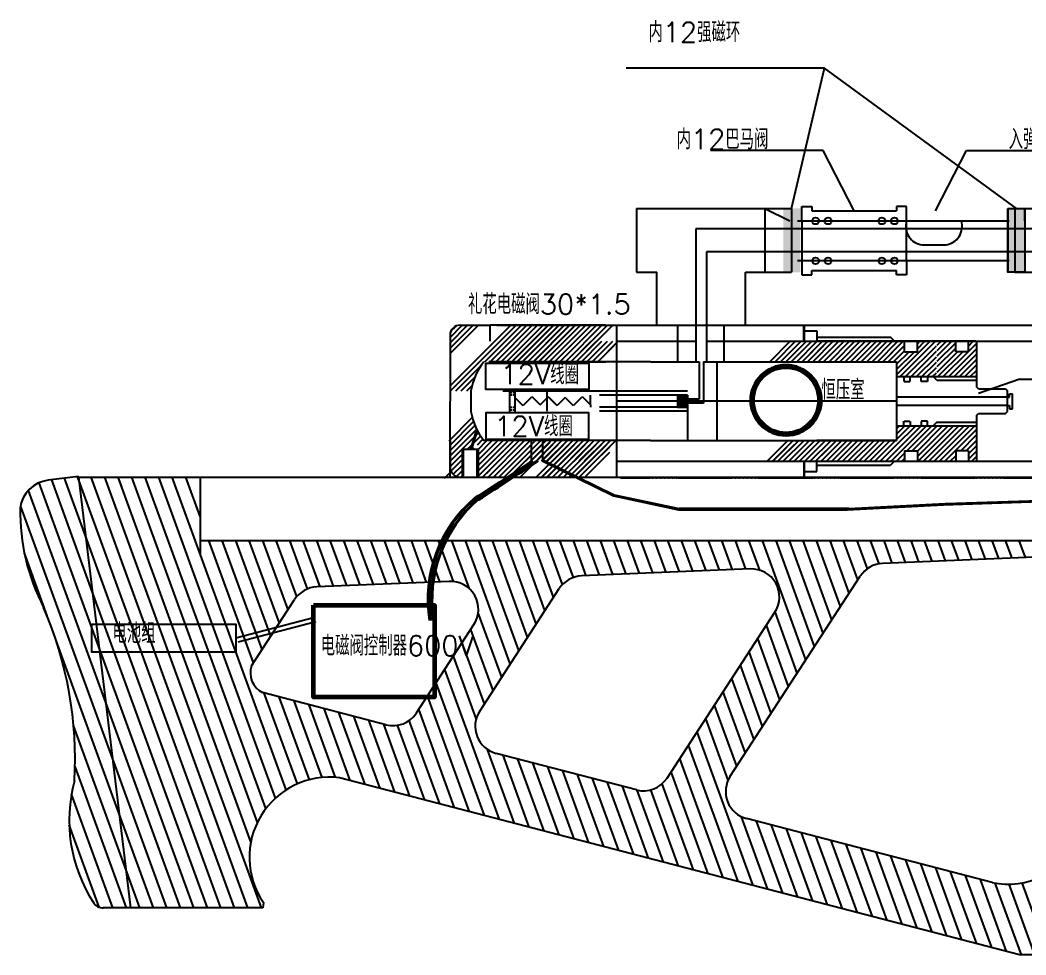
# Model space of a CAD drawing. Header units: millimetres. Extents: x -58888 to 139371, y -43158 to 38068.
# Drawn here: x 61823 to 86985, y -35546 to -12162 of the extents above; entities that cross this region are included whole.
import ezdxf

# ---------------------------------------------------------------- set-up
doc = ezdxf.new("R2010")
doc.units = ezdxf.units.MM
doc.linetypes.add('HIDDEN', pattern=[9.525, 6.35, -3.175])
doc.layers.add('图层2', color=108, linetype='Continuous')
doc.styles.get("Standard").update_dxf_attribs({"font": 'txt', "bigfont": 'gbcbig.shx'})

msp = doc.modelspace()

# ---------------------------------------------------------------- hatches: boundary and pattern name
h = msp.add_hatch(color=6)
h.set_gradient(color1=(0, 0, 255), one_color=1, tint=1)
h.paths.add_polyline_path([(80914.077, -17185.237), (80914.077, -16869.962), (81340.195, -16869.962), (81340.195, -17185.237)])
h.paths.add_polyline_path([(80914.077, -17381.915), (80914.077, -17185.237), (81340.195, -17185.237), (81340.195, -17381.915)])
h.paths.add_polyline_path([(81340.195, -17381.915), (81340.195, -17961.915), (80914.077, -17961.915), (80914.077, -17381.915)])
h.paths.add_polyline_path([(81340.195, -17961.915), (81340.195, -18469.962), (80914.077, -18469.962), (80914.077, -17961.915)])
h = msp.add_hatch(color=6)
h.set_gradient(color1=(0, 0, 255), one_color=1, tint=1)
h.paths.add_polyline_path([(86961.999, -17185.237), (86961.999, -16869.962), (86535.881, -16869.962), (86535.881, -17185.237)])
h.paths.add_polyline_path([(86961.999, -17381.915), (86961.999, -17185.237), (86535.881, -17185.237), (86535.881, -17381.915)])
h.paths.add_polyline_path([(86535.881, -17381.915), (86535.881, -17961.915), (86961.999, -17961.915), (86961.999, -17381.915)])
h.paths.add_polyline_path([(86535.881, -17961.915), (86535.881, -18469.962), (86961.999, -18469.962), (86961.999, -17961.915)])
h = msp.add_hatch(color=6)
h.set_gradient(color1=(0, 0, 255), one_color=1, tint=1)
h.paths.add_polyline_path([(78515.322, -21693.044), (78515.322, -21543.394), (78272.449, -21543.394), (78272.449, -21693.044)])
h.paths.add_polyline_path([(78515.322, -21842.693), (78515.322, -21693.044), (78272.449, -21693.044), (78272.449, -21842.693)])

# ---------------------------------------------------------------- linework, layer by layer
at = {"color": 6}
for p, q in [((81943.761, -13360.074), (76986.439, -13360.074)), ((81123.627, -16869.962), (81943.761, -13360.074)), ((86748.94, -16869.962), (81943.761, -13360.074)), ((81915.159, -15419.586), (79091.68, -15419.586)), ((82686.787, -16932.948), (81915.159, -15419.586)), ((84726.112, -16932.948), (85497.74, -15419.586)), ((85497.74, -15419.586), (88321.218, -15419.586)), ((81379.595, -17182.948), (81379.595, -16822.948)), ((81379.595, -16822.948), (81629.595, -16822.948)), ((81629.595, -16822.948), (81629.595, -16932.948)), ((83993.978, -16822.948), (83743.978, -16822.948)), ((83743.978, -16822.948), (83743.978, -16932.948)), ((83993.978, -17182.948), (83993.978, -16822.948)), ((83993.978, -18172.084), (83993.978, -16822.948)), ((77244.779, -16869.962), (77244.779, -18469.962)), ((80454.789, -16869.962), (80454.789, -18469.962)), ((80454.789, -16869.962), (81080.778, -17185.237)), ((81123.627, -16869.962), (81123.627, -18469.962)), ((81379.595, -16869.962), (81379.595, -16859.962)), ((81629.595, -16932.948), (83743.978, -16932.948)), ((86535.881, -16869.962), (86535.881, -18473.845)), ((86709.331, -16869.962), (86709.331, -18469.962)), ((86961.999, -17185.237), (86961.999, -16869.962)), ((86961.999, -16869.962), (86961.999, -18469.962)), ((81269.333, -17185.237), (86569.175, -17185.237)), ((81379.595, -17182.948), (81379.595, -18172.084)), ((78726.377, -17381.915), (78726.377, -20708.044)), ((84390.755, -17784.433), (84987.996, -17784.433)), ((78994.811, -17961.915), (78994.811, -20708.044)), ((81269.333, -18172.084), (86569.175, -18172.084)), ((81379.595, -18172.084), (81379.595, -18532.084)), ((83993.978, -18172.084), (83993.978, -18532.084)), ((77750.153, -19793.044), (77750.153, -18469.962)), ((79972.491, -19793.044), (79972.491, -18469.962)), ((81379.595, -18485.07), (81379.595, -18495.07)), ((81379.595, -18532.084), (81629.595, -18532.084)), ((81629.595, -18532.084), (81629.595, -18422.084)), ((81629.595, -18422.084), (83743.978, -18422.084)), ((83743.978, -18532.084), (83743.978, -18422.084)), ((83993.978, -18532.084), (83743.978, -18532.084)), ((76466.603, -19792.434), (73579.151, -19792.434)), ((73579.151, -20193.044), (73579.151, -19793.044)), ((76741.653, -19792.434), (76741.653, -23593.044)), ((76746.653, -19792.434), (77750.153, -19793.044)), ((76746.653, -19792.434), (76746.653, -23593.044)), ((78269.46, -19793.044), (78269.46, -20708.044)), ((79425.32, -19793.044), (79425.32, -20708.044)), ((81429.071, -20193.049), (81429.071, -19793.049)), ((72579.151, -20043.044), (72579.151, -21433.044)), ((81429.071, -19933.049), (81757.34, -19933.049)), ((81757.34, -19933.049), (81757.34, -20193.049)), ((85730.153, -20195.748), (81749.071, -20193.044)), ((77597.376, -20708.044), (73551.685, -20708.044)), ((77597.376, -20708.044), (78809.552, -20708.044)), ((78809.552, -20708.044), (78809.552, -21639.77)), ((78916.1, -20708.044), (78916.1, -21746.318)), ((78916.1, -20708.044), (83750.153, -20708.044)), ((79248.921, -20708.044), (79248.921, -21693.044)), ((72579.151, -21433.044), (72575.651, -21953.044)), ((73100.819, -21433.044), (73100.819, -21953.044)), ((73895.207, -21433.044), (78515.322, -21433.044)), ((74065.648, -21433.044), (74065.648, -21953.044)), ((74079.742, -21474.518), (74127.436, -21474.518)), ((74079.742, -21538.532), (74127.436, -21538.532)), ((74149.119, -21474.518), (74185.98, -21474.518)), ((74149.119, -21538.532), (74185.98, -21538.532)), ((74197.559, -21433.044), (74197.559, -21953.044)), ((74999.065, -21443.044), (74999.065, -21943.044)), ((76090.131, -21783.517), (76090.131, -21543.394)), ((78515.322, -21443.044), (76315.122, -21443.044)), ((78515.322, -21543.394), (76315.122, -21543.394)), ((78496.69, -21543.394), (78253.817, -21543.394)), ((78272.449, -21543.394), (78272.449, -21842.693)), ((78515.322, -21543.394), (78515.322, -21639.77)), ((78515.322, -21842.693), (78515.322, -21543.394)), ((74079.742, -21847.556), (74127.436, -21847.556)), ((74149.119, -21847.556), (74185.98, -21847.556)), ((76090.131, -21783.517), (76090.131, -21842.693)), ((78515.322, -21842.693), (76315.122, -21842.693)), ((78272.449, -21842.693), (78515.322, -21842.693)), ((78809.552, -21639.77), (78504.793, -21639.77)), ((78916.1, -21746.318), (78504.793, -21746.318)), ((78515.322, -21746.318), (78515.322, -22678.044)), ((79248.921, -21693.044), (79248.921, -22678.044)), ((74079.742, -21911.569), (74127.436, -21911.569)), ((74149.119, -21911.569), (74185.98, -21911.569)), ((78515.322, -21943.044), (76315.122, -21943.044)), ((77597.376, -22678.044), (73426.374, -22678.044)), ((74619.487, -23193.044), (74619.487, -22678.044)), ((74901.269, -23162.026), (74901.269, -22678.044)), ((83750.153, -22678.044), (81757.34, -22678.044)), ((81429.071, -23193.038), (81429.071, -23593.038)), ((81757.34, -23453.038), (81757.34, -23193.038)), ((81429.071, -23453.038), (81757.34, -23453.038)), ((82555.603, -24380.805), (78310.005, -24380.805)), ((78289.864, -24408.159), (82512.57, -24408.159)), ((69165.99, -27116.758), (67221.634, -27623.193)), ((69223.494, -27212.499), (67279.138, -27718.935))]:
    msp.add_line(p, q, dxfattribs=at)
at = {"color": 1}
for p, q in [((86836.821, -21147.41), (85800.891, -21506.028)), ((86836.821, -21147.41), (90354.881, -21147.41)), ((86523.636, -21590.748), (83750.153, -21590.748)), ((86523.636, -21590.748), (86573.636, -21590.748)), ((86573.636, -21590.748), (86573.636, -21510.748)), ((86573.636, -21510.748), (86653.636, -21510.748)), ((86653.636, -21885.748), (86653.636, -21510.748)), ((83750.153, -21693.044), (76746.653, -21693.044)), ((86523.636, -21805.748), (83750.153, -21805.748)), ((86523.636, -21805.748), (86573.636, -21805.748)), ((86573.636, -21805.748), (86573.636, -21885.748)), ((86573.636, -21885.748), (86653.636, -21885.748)), ((74881.127, -23189.38), (76663.678, -24064.401)), ((74901.269, -23162.026), (76683.819, -24037.047)), ((76663.678, -24064.401), (78289.864, -24408.159)), ((76683.819, -24037.047), (78310.005, -24380.805)), ((82512.57, -24408.159), (84920.577, -24283.156)), ((82555.603, -24380.805), (84963.609, -24255.802)), ((84920.577, -24283.156), (87703.857, -24189.404)), ((84963.609, -24255.802), (87746.889, -24162.05))]:
    msp.add_line(p, q, dxfattribs=at)
at = {"color": 2, "linetype": 'ByBlock'}
msp.add_line((63280.293, -23580.725), (62521.274, -23672.553), dxfattribs=at)
at = {"color": 6}
for points in [[(86535.881, -16869.962), (86961.999, -16869.962), (86961.999, -18469.962), (86535.881, -18469.962)], [(73477.678, -20743.643), (76048.797, -20743.643), (76048.797, -21401.425), (73477.678, -21401.425)], [(73477.678, -22642.445), (76048.797, -22642.445), (76048.797, -21984.662), (73477.678, -21984.662)], [(63617.199, -27274.571), (67221.634, -27274.571), (67221.634, -27971.816), (63617.199, -27971.816)]]:
    msp.add_lwpolyline(points, close=True, dxfattribs=at)
at = {"color": 3, "lineweight": 60}
msp.add_lwpolyline([(69165.99, -26797.509), (72185.619, -26797.509), (72185.619, -29096.557), (69165.99, -29096.557)], close=True, dxfattribs=at)
at = {"color": 6}
for centre in [(81723.372, -17185.237), (82034.67, -17185.237), (83383.623, -17185.237), (83694.921, -17185.237), (81723.372, -18184.206), (82034.67, -18184.206), (83383.623, -18184.206), (83694.921, -18184.206)]:
    msp.add_circle(centre, 84.847, dxfattribs=at)
at = {"color": 6, "lineweight": 80}
msp.add_circle((80983.794, -21670.23), 847.63, dxfattribs=at)
at = {"color": 6}
for centre, start, end in [((84449.563, -17318.412), 163.5295625, 262.8077501), ((84919.398, -17318.412), 277.1922499, 16.4704375)]:
    msp.add_arc(centre, 469.717, start, end, dxfattribs=at)
at = {"color": 1}
for centre, radius, start, end in [((38476.57, 31250.081), 65369.062, 302.06869275, 303.60658027), ((38476.57, 31197.83), 65369.062, 302.06869275, 303.68923481), ((38476.57, 31158.642), 65369.062, 302.06869275, 303.75110865), ((38485.216, 31281.066), 65369.062, 302.06869275, 303.55748096), ((75320.767, -26644.406), 3307.169, 130.0674385, 189.3284131), ((75358.066, -26656.427), 3307.169, 130.0674385, 189.1174199), ((75407.798, -26672.455), 3307.169, 130.0674385, 188.8362896), ((75439.941, -26673.731), 3307.169, 130.0674385, 188.8139243)]:
    msp.add_arc(centre, radius, start, end, dxfattribs=at)
at = {"color": 2, "linetype": 'ByBlock'}
for centre, radius, start, end in [((62617.36, -24466.762), 800, 96.8982552, 173.0692175), ((67016.238, -24451.448), 5193.668, 179.103933, 207.5431396), ((53556.208, -30667.107), 9641.46, 356.8662924, 23.3025011), ((66825.537, -32187.304), 3775.256, 164.7480461, 212.8718154), ((69560.924, -33102.362), 2002.672, 82.8797516, 214.4956419), ((63903.072, -34068.038), 300, 214.1318508, 270)]:
    msp.add_arc(centre, radius, start, end, dxfattribs=at)
at = {"layer": '图层2', "color": 2, "linetype": 'ByBlock'}
for p, q in [((77244.779, -16869.962), (81123.627, -16869.962)), ((86709.331, -16869.962), (126678.178, -16869.962)), ((77244.779, -18469.962), (77750.153, -18469.962)), ((79972.491, -18469.962), (81123.627, -18469.962)), ((86709.331, -18469.962), (126678.178, -18469.962)), ((72829.151, -19793.044), (73579.151, -19793.044)), ((73746.653, -19792.434), (76746.653, -19792.434)), ((77750.153, -19793.044), (132750.153, -19793.044)), ((81429.071, -19793.049), (81429.071, -20208.049)), ((81437.34, -19793.044), (81437.34, -20193.044)), ((81437.34, -20193.044), (81437.34, -19793.049)), ((72579.151, -20043.044), (72579.151, -20708.044)), ((73829.151, -20208.044), (73829.151, -20208.044)), ((75979.151, -20193.044), (75979.151, -20193.044)), ((76741.653, -20193.044), (78726.377, -20193.044)), ((78994.811, -20193.044), (132750.153, -20193.044)), ((77597.376, -20708.044), (78809.552, -20708.044)), ((78916.1, -20708.044), (83750.153, -20708.044)), ((72575.651, -21953.044), (72575.651, -23592.434)), ((72579.151, -22678.044), (72579.151, -23343.044)), ((72879.151, -22893.044), (72879.151, -23593.044)), ((72879.151, -22893.044), (73279.151, -22893.044)), ((73279.151, -22893.044), (73279.151, -23593.044)), ((75079.151, -22778.044), (75079.151, -22778.044)), ((77597.376, -22678.044), (83750.153, -22678.044)), ((75979.151, -23193.044), (75979.151, -23193.044)), ((76741.653, -23193.044), (132750.153, -23193.044)), ((81437.34, -23593.044), (81437.34, -23193.044)), ((81437.34, -23193.044), (81437.34, -23593.038)), ((63281.783, -23593.044), (64585.368, -34368.038)), ((63281.783, -23593.044), (132750.153, -23593.044)), ((66325.96, -23593.044), (66325.96, -25510.172)), ((72829.151, -23593.044), (72879.151, -23593.044)), ((73279.151, -23593.044), (73579.151, -23593.044)), ((66325.96, -25176.264), (104601.965, -25176.264)), ((89613.824, -25496.495), (83400.749, -25753.861)), ((80090.904, -25890.966), (75868.803, -26065.86)), ((79587.94, -31076.989), (82842.889, -26071.648)), ((72558.957, -26202.964), (69246.882, -26340.162)), ((73319.979, -29445.277), (75310.943, -26383.646)), ((67612.673, -28313.118), (68689.022, -26657.948)), ((78007.204, -31123.175), (80706.706, -26971.98)), ((71739.243, -29491.463), (73174.76, -27283.978)), ((70976.061, -29787.272), (67886.045, -28982.861)), ((77244.022, -31418.984), (73730.46, -30504.313)), ((86827.749, -35545.513), (69809.159, -31115.135)), ((86138.142, -33734.352), (79998.421, -32136.025)), ((67894.287, -34368.038), (63903.072, -34368.038)), ((67910.383, -34236.563), (67894.287, -34368.038)), ((93484.352, -35545.513), (86827.749, -35545.513))]:
    msp.add_line(p, q, dxfattribs=at)
at = {"layer": '图层2', "color": 4, "linetype": 'ByBlock'}
for p, q in [((72579.151, -21310.248), (74096.964, -19792.434)), ((72579.151, -20097.913), (72884.02, -19793.044)), ((72579.151, -20232.617), (73018.724, -19793.044)), ((72579.151, -20367.321), (73153.428, -19793.044)), ((72579.151, -20502.025), (73288.132, -19793.044)), ((72591.058, -21433.044), (74231.668, -19792.434)), ((72600.576, -19941.784), (72727.891, -19814.469)), ((73450.762, -20708.044), (74366.372, -19792.434)), ((73585.466, -20708.044), (74501.076, -19792.434)), ((73720.17, -20708.044), (74635.78, -19792.434)), ((73854.874, -20708.044), (74770.483, -19792.434)), ((73989.578, -20708.044), (74905.187, -19792.434)), ((74124.281, -20708.044), (75039.891, -19792.434)), ((74168.149, -20656.268), (75031.983, -19792.434)), ((74251.077, -20708.044), (75166.687, -19792.434)), ((74258.985, -20708.044), (75174.595, -19792.434)), ((74385.781, -20708.044), (75301.391, -19792.434)), ((74393.689, -20708.044), (75309.299, -19792.434)), ((74520.485, -20708.044), (75436.094, -19792.434)), ((74528.393, -20708.044), (75444.003, -19792.434)), ((74655.189, -20708.044), (75570.798, -19792.434)), ((74663.097, -20708.044), (75578.707, -19792.434)), ((74789.892, -20708.044), (75705.502, -19792.434)), ((74797.801, -20708.044), (75713.41, -19792.434)), ((74924.596, -20708.044), (75840.206, -19792.434)), ((75059.3, -20708.044), (75974.91, -19792.434)), ((75194.004, -20708.044), (76109.614, -19792.434)), ((75245.779, -20656.268), (76109.614, -19792.434)), ((75328.708, -20708.044), (76244.318, -19792.434)), ((75328.708, -20708.044), (76244.318, -19792.434)), ((75463.412, -20708.044), (76379.021, -19792.434)), ((75463.412, -20708.044), (76379.021, -19792.434)), ((75598.116, -20708.044), (76513.725, -19792.434)), ((75732.819, -20708.044), (76648.429, -19792.434)), ((81757.34, -20093.044), (83599.528, -20093.044)), ((83699.528, -20193.044), (83599.528, -20093.044)), ((75598.116, -20708.044), (76110.412, -20195.748)), ((75732.819, -20708.044), (76245.115, -20195.748)), ((75867.523, -20708.044), (76379.819, -20195.748)), ((75867.523, -20708.044), (76379.819, -20195.748)), ((76002.227, -20708.044), (76514.523, -20195.748)), ((76002.227, -20708.044), (76514.523, -20195.748)), ((76136.931, -20708.044), (76649.227, -20195.748)), ((76136.931, -20708.044), (76649.227, -20195.748)), ((76271.635, -20708.044), (76783.931, -20195.748)), ((76271.635, -20708.044), (76680.962, -20298.716)), ((76349.227, -20495.748), (76649.227, -20195.748)), ((80577.341, -20708.044), (81089.637, -20195.748)), ((80712.045, -20708.044), (81224.341, -20195.748)), ((80846.749, -20708.044), (81359.045, -20195.748)), ((80981.453, -20708.044), (81493.749, -20195.748)), ((81116.157, -20708.044), (81628.452, -20195.748)), ((81250.86, -20708.044), (81763.156, -20195.748)), ((81385.564, -20708.044), (81897.86, -20195.748)), ((81437.34, -20656.268), (81897.86, -20195.748)), ((81520.268, -20708.044), (82032.564, -20195.748)), ((81520.268, -20708.044), (81929.596, -20298.716)), ((81597.86, -20495.748), (81897.86, -20195.748)), ((81654.972, -20708.044), (82167.268, -20195.748)), ((81789.676, -20708.044), (82301.972, -20195.748)), ((81924.38, -20708.044), (82436.676, -20195.748)), ((82059.083, -20708.044), (82571.379, -20195.748)), ((82193.787, -20708.044), (82706.083, -20195.748)), ((82328.491, -20708.044), (82840.787, -20195.748)), ((82463.195, -20708.044), (82975.491, -20195.748)), ((82597.899, -20708.044), (83110.195, -20195.748)), ((82732.603, -20708.044), (83244.899, -20195.748)), ((82867.306, -20708.044), (83379.602, -20195.748)), ((83002.01, -20708.044), (83514.306, -20195.748)), ((83136.714, -20708.044), (83649.01, -20195.748)), ((83271.418, -20708.044), (83783.714, -20195.748)), ((83406.122, -20708.044), (83918.418, -20195.748)), ((83540.826, -20708.044), (83950.153, -20298.716)), ((83618.418, -20495.748), (83918.418, -20195.748)), ((83750.153, -21037.532), (84591.937, -20195.748)), ((83841.641, -21080.748), (84726.641, -20195.748)), ((83976.345, -21080.748), (84745.153, -20311.939)), ((84270.153, -20248.124), (84322.529, -20195.748)), ((84270.153, -20382.828), (84457.233, -20195.748)), ((84765.153, -20291.939), (84861.345, -20195.748)), ((84765.153, -20426.643), (84996.049, -20195.748)), ((84765.153, -20561.347), (85130.752, -20195.748)), ((84765.153, -20696.051), (85230.153, -20231.051)), ((84765.153, -20830.755), (85230.153, -20365.755)), ((85550.153, -20315.162), (85669.568, -20195.748)), ((85550.153, -20449.866), (85750.153, -20249.866)), ((83675.53, -20708.044), (83950.153, -20433.42)), ((83750.153, -20768.124), (84062.529, -20455.748)), ((83750.153, -20902.828), (84197.233, -20455.748)), ((84111.049, -21080.748), (84745.153, -20446.643)), ((84245.752, -21080.748), (84745.153, -20581.347)), ((84765.153, -20965.458), (85274.864, -20455.748)), ((84784.568, -21080.748), (85409.568, -20455.748)), ((84919.272, -21080.748), (85544.272, -20455.748)), ((85053.975, -21080.748), (85750.153, -20384.57)), ((85188.679, -21080.748), (85750.153, -20519.274)), ((72725.762, -21433.044), (73355.327, -20803.479)), ((75067.208, -20708.044), (75079.151, -20696.102)), ((75179.151, -20708.044), (76479.151, -20708.044)), ((84380.456, -21080.748), (84745.153, -20716.051)), ((84515.16, -21080.748), (84745.153, -20850.755)), ((85323.383, -21080.748), (85750.153, -20653.978)), ((85458.087, -21080.748), (85750.153, -20788.682)), ((72860.466, -21433.044), (73196.721, -21096.789)), ((84618.153, -21080.748), (85750.153, -21080.748)), ((84649.864, -21080.748), (84745.153, -20985.458)), ((84754.508, -21170.748), (84664.508, -21080.748)), ((85592.791, -21080.748), (85750.153, -20923.385)), ((85727.495, -21080.748), (85750.153, -21058.089)), ((72995.17, -21433.044), (73129.438, -21298.776)), ((72553.393, -22683.044), (73133.56, -22102.877)), ((72579.151, -22791.99), (73165.237, -22205.904)), ((72579.151, -22926.694), (73202.545, -22303.3)), ((83480.495, -23193.044), (84362.791, -22310.748)), ((83615.199, -23193.044), (84497.495, -22310.748)), ((83726.087, -22678.044), (84093.383, -22310.748)), ((83750.153, -22384.57), (83823.975, -22310.748)), ((83750.153, -22519.274), (83958.679, -22310.748)), ((83750.153, -22788.682), (84228.087, -22310.748)), ((84007.198, -22935.748), (84632.198, -22310.748)), ((84141.902, -22935.748), (84766.902, -22310.748)), ((84270.153, -22942.201), (84901.606, -22310.748)), ((84270.153, -23076.905), (85036.31, -22310.748)), ((84286.014, -23195.748), (85171.014, -22310.748)), ((84420.718, -23195.748), (85305.718, -22310.748)), ((84555.422, -23195.748), (85440.422, -22310.748)), ((84754.508, -22220.748), (84664.508, -22310.748)), ((84690.125, -23195.748), (85575.125, -22310.748)), ((84824.829, -23195.748), (85709.829, -22310.748)), ((72579.151, -23061.398), (73245.002, -22395.546)), ((72882.208, -22893.044), (73197.744, -22577.508)), ((73167.882, -22742.074), (73344.024, -22565.932)), ((73228.019, -22547.233), (73292.25, -22483.002)), ((73262.622, -22782.038), (73400.132, -22644.528)), ((84959.533, -23195.748), (85750.153, -22405.128)), ((85354.237, -22935.748), (85750.153, -22539.831)), ((72579.151, -23196.102), (72879.151, -22896.102)), ((72879.151, -22893.044), (72909.151, -22923.044)), ((73016.912, -22893.044), (73137.607, -22772.349)), ((73151.616, -22893.044), (73182.183, -22862.477)), ((73249.151, -22923.044), (73279.151, -22893.044)), ((73259.839, -23593.044), (74174.839, -22678.044)), ((73279.151, -22900.213), (73501.32, -22678.044)), ((73279.151, -23034.917), (73636.024, -22678.044)), ((73279.151, -23169.621), (73770.728, -22678.044)), ((73279.151, -23304.325), (73905.431, -22678.044)), ((73279.151, -23439.028), (74040.135, -22678.044)), ((73394.543, -23593.044), (74309.543, -22678.044)), ((73529.247, -23593.044), (74444.247, -22678.044)), ((73663.951, -23593.044), (74578.951, -22678.044)), ((73798.654, -23593.044), (74713.654, -22678.044)), ((73933.358, -23593.044), (74848.358, -22678.044)), ((74060.154, -23593.044), (74975.154, -22678.044)), ((74194.858, -23593.044), (75109.858, -22678.044)), ((74329.562, -23593.044), (75244.562, -22678.044)), ((74468.062, -23193.044), (74983.062, -22678.044)), ((74602.766, -23193.044), (75079.151, -22716.659)), ((74733.673, -23593.044), (75648.673, -22678.044)), ((74737.47, -23193.044), (75152.47, -22778.044)), ((74866.969, -23190.34), (75379.265, -22678.044)), ((74868.377, -23593.044), (75783.377, -22678.044)), ((74872.174, -23193.044), (75287.174, -22778.044)), ((74876.285, -23593.044), (75691.285, -22778.044)), ((75001.673, -23190.34), (75513.969, -22678.044)), ((75003.081, -23593.044), (75918.081, -22678.044)), ((75006.878, -23193.044), (75421.878, -22778.044)), ((75010.989, -23593.044), (75825.989, -22778.044)), ((75137.785, -23593.044), (76052.785, -22678.044)), ((75141.581, -23193.044), (75556.581, -22778.044)), ((75145.693, -23593.044), (75960.693, -22778.044)), ((75272.489, -23593.044), (76187.489, -22678.044)), ((75415.101, -23593.044), (76230.101, -22778.044)), ((75549.804, -23593.044), (76364.804, -22778.044)), ((75676.6, -23593.044), (76591.6, -22678.044)), ((75680.397, -23193.044), (76095.397, -22778.044)), ((75684.508, -23593.044), (76499.508, -22778.044)), ((75809.896, -23190.34), (76322.192, -22678.044)), ((75811.304, -23593.044), (76726.304, -22678.044)), ((75944.6, -23190.34), (76456.896, -22678.044)), ((76379.151, -23033.105), (76579.151, -22833.105)), ((80519.714, -23190.34), (81032.01, -22678.044)), ((80651.714, -23193.044), (81166.714, -22678.044)), ((80654.418, -23190.34), (81166.714, -22678.044)), ((80789.122, -23190.34), (81301.418, -22678.044)), ((80789.122, -23190.34), (81198.449, -22781.012)), ((80866.714, -22978.044), (81166.714, -22678.044)), ((80923.826, -23190.34), (81436.122, -22678.044)), ((81058.53, -23190.34), (81570.826, -22678.044)), ((81190.53, -23193.044), (81705.53, -22678.044)), ((81193.234, -23190.34), (81705.53, -22678.044)), ((81327.937, -23190.34), (81840.233, -22678.044)), ((81462.641, -23190.34), (81974.937, -22678.044)), ((81597.345, -23190.34), (82109.641, -22678.044)), ((81732.049, -23190.34), (82244.345, -22678.044)), ((81864.049, -23193.044), (82379.049, -22678.044)), ((82001.457, -23190.34), (82513.753, -22678.044)), ((82077.34, -22710.345), (82109.641, -22678.044)), ((82077.34, -22845.049), (82244.345, -22678.044)), ((82136.16, -23190.34), (82648.456, -22678.044)), ((82270.864, -23190.34), (82783.16, -22678.044)), ((82405.568, -23190.34), (82917.864, -22678.044)), ((82540.272, -23190.34), (83052.568, -22678.044)), ((82674.976, -23190.34), (83187.272, -22678.044)), ((82809.68, -23190.34), (83321.976, -22678.044)), ((82944.383, -23190.34), (83456.679, -22678.044)), ((83079.087, -23190.34), (83591.383, -22678.044)), ((83213.791, -23190.34), (83726.087, -22678.044)), ((83348.495, -23190.34), (83757.822, -22781.012)), ((85488.941, -22935.748), (85750.153, -22674.535)), ((85550.153, -23009.239), (85750.153, -22809.239)), ((72579.151, -23330.805), (72879.151, -23030.805)), ((72909.151, -22923.044), (72909.151, -23563.044)), ((73249.151, -22923.044), (73249.151, -23563.044)), ((75815.101, -23193.044), (76059.151, -22948.994)), ((75949.804, -23193.044), (76059.151, -23083.698)), ((75953.916, -23593.044), (76579.151, -22967.809)), ((81757.34, -23165.049), (81984.345, -22938.044)), ((83749.902, -23193.044), (83950.153, -22992.793)), ((83881.902, -23195.748), (83950.153, -23127.497)), ((85094.237, -23195.748), (85230.153, -23059.831)), ((85550.153, -23143.943), (85750.153, -22943.943)), ((85633.052, -23195.748), (85750.153, -23078.647)), ((72600.508, -23444.151), (72879.151, -23165.509)), ((72655.995, -23523.369), (72879.151, -23300.213)), ((73279.151, -23573.732), (73579.151, -23273.732)), ((81757.34, -23293.044), (83599.528, -23293.044)), ((83699.528, -23193.044), (83599.528, -23293.044)), ((85228.941, -23195.748), (85230.153, -23194.535)), ((63459.338, -25060.658), (62936.369, -23623.811)), ((63291.111, -23670.15), (63259.48, -23583.243)), ((67522.701, -34368.038), (63600.923, -23593.044)), ((67860.577, -34368.038), (63938.8, -23593.044)), ((67596.326, -32713.708), (64276.676, -23593.044)), ((64366.703, -23840.391), (64276.676, -23593.044)), ((67758.186, -32230.105), (64614.553, -23593.044)), ((67970.543, -31885.242), (64952.429, -23593.044)), ((68212.49, -31621.68), (65290.306, -23593.044)), ((68476.49, -31418.706), (65628.182, -23593.044)), ((66325.96, -24581.864), (65966.059, -23593.044)), ((72439.974, -23621.769), (72575.651, -23486.092)), ((72738.167, -23575.9), (72879.151, -23434.917)), ((72855.728, -23593.044), (72879.151, -23569.621)), ((72879.151, -23593.044), (72909.151, -23563.044)), ((73279.151, -23593.044), (73249.151, -23563.044)), ((73394.543, -23593.044), (73579.151, -23408.436)), ((73529.247, -23593.044), (73579.151, -23543.14)), ((63795.792, -27841.673), (62301.808, -23736.985)), ((63627.565, -26451.165), (62612.743, -23662.964)), ((67184.824, -34368.038), (63291.111, -23670.15)), ((63964.019, -29232.181), (62034.811, -23931.724)), ((64132.246, -30622.688), (61841.522, -24328.975)), ((66846.948, -34368.038), (63459.338, -25060.658)), ((67658.42, -28242.769), (66542.304, -25176.264)), ((67875.049, -27909.645), (66880.18, -25176.264)), ((68091.679, -27576.521), (67218.056, -25176.264)), ((68308.308, -27243.397), (67555.933, -25176.264)), ((68524.937, -26910.272), (67893.809, -25176.264)), ((68744.155, -26584.263), (68231.686, -25176.264)), ((69011.791, -26391.279), (68569.562, -25176.264)), ((69329.812, -26336.726), (68907.439, -25176.264)), ((69662.67, -26322.938), (69245.315, -25176.264)), ((69995.528, -26309.15), (69583.192, -25176.264)), ((70328.386, -26295.362), (69921.068, -25176.264)), ((70661.244, -26281.574), (70258.944, -25176.264)), ((70994.102, -26267.786), (70596.821, -25176.264)), ((71326.96, -26253.998), (70934.697, -25176.264)), ((71659.818, -26240.21), (71272.574, -25176.264)), ((71992.676, -26226.422), (71610.45, -25176.264)), ((72325.534, -26212.634), (71948.327, -25176.264)), ((72661.068, -26206.196), (72286.203, -25176.264)), ((73066.339, -26391.362), (72624.08, -25176.264)), ((74086.646, -28266.325), (72961.956, -25176.264)), ((74303.275, -27933.2), (73299.832, -25176.264)), ((74519.904, -27600.076), (73637.709, -25176.264)), ((74736.533, -27266.952), (73975.585, -25176.264)), ((74953.163, -26933.828), (74313.462, -25176.264)), ((75169.792, -26600.703), (74651.338, -25176.264)), ((75391.583, -26281.762), (74989.215, -25176.264)), ((75665.14, -26105.047), (75327.091, -25176.264)), ((75986.972, -26060.965), (75664.968, -25176.264)), ((76319.83, -26047.177), (76002.844, -25176.264)), ((76652.688, -26033.388), (76340.72, -25176.264)), ((76985.546, -26019.6), (76678.597, -25176.264)), ((77318.404, -26005.812), (77016.473, -25176.264)), ((77651.262, -25992.024), (77354.35, -25176.264)), ((77984.12, -25978.236), (77692.226, -25176.264)), ((78316.978, -25964.448), (78030.103, -25176.264)), ((78649.836, -25950.66), (78367.979, -25176.264)), ((78982.694, -25936.872), (78705.856, -25176.264)), ((79315.552, -25923.084), (79043.732, -25176.264)), ((79648.41, -25909.296), (79381.608, -25176.264)), ((79981.268, -25895.508), (79719.485, -25176.264)), ((80328.897, -25922.302), (80057.361, -25176.264)), ((81482.526, -28163.564), (80395.238, -25176.264)), ((81699.155, -27830.44), (80733.114, -25176.264)), ((81915.784, -27497.316), (81070.991, -25176.264)), ((82132.413, -27164.191), (81408.867, -25176.264)), ((82349.043, -26831.067), (81746.744, -25176.264)), ((82565.672, -26497.943), (82084.62, -25176.264)), ((82782.301, -26164.819), (82422.496, -25176.264)), ((83018.88, -25886.507), (82760.373, -25176.264)), ((83311.894, -25763.249), (83098.249, -25176.264)), ((83642.706, -25743.839), (83436.126, -25176.264)), ((83975.564, -25730.051), (83774.002, -25176.264)), ((84308.422, -25716.263), (84111.879, -25176.264)), ((84641.28, -25702.474), (84449.755, -25176.264)), ((84974.138, -25688.686), (84787.632, -25176.264)), ((85306.996, -25674.898), (85125.508, -25176.264)), ((85639.854, -25661.11), (85463.384, -25176.264)), ((85972.712, -25647.322), (85801.261, -25176.264)), ((86305.57, -25633.534), (86139.137, -25176.264)), ((86638.428, -25619.746), (86477.014, -25176.264)), ((86971.286, -25605.958), (86814.89, -25176.264)), ((62499.21, -27064.266), (61929.067, -25497.812)), ((66509.071, -34368.038), (63627.565, -26451.165)), ((73870.017, -28599.449), (73282.878, -26986.299)), ((81265.897, -28496.688), (80709.419, -26967.777)), ((73653.388, -28932.573), (73096.917, -27403.682)), ((81049.268, -28829.813), (80492.797, -27300.922)), ((80832.639, -29162.937), (80276.168, -27634.046)), ((64300.473, -32013.196), (62722.807, -27678.593)), ((66171.195, -34368.038), (63795.792, -27841.673)), ((73436.759, -29265.697), (72880.288, -27736.807)), ((73233.481, -29635.505), (72663.659, -28069.931)), ((80616.01, -29496.061), (80059.539, -27967.17)), ((73813.567, -32157.585), (72447.03, -28403.055)), ((80399.38, -29829.185), (79842.91, -28300.295)), ((80182.751, -30162.31), (79626.281, -28633.419)), ((73440.326, -32060.421), (72230.401, -28736.179)), ((68759.21, -31267.165), (67932.161, -28994.866)), ((69059.361, -31163.515), (68305.402, -29092.03)), ((73067.084, -31963.257), (72013.771, -29069.304)), ((79966.122, -30495.434), (79409.651, -28966.543)), ((65833.318, -34368.038), (63964.019, -29232.181)), ((69377.085, -31108.146), (68678.644, -29189.195)), ((69714.017, -31105.551), (69051.885, -29286.359)), ((70081.153, -31185.942), (69425.127, -29383.524)), ((72693.843, -31866.092), (71797.142, -29402.428)), ((79749.493, -30828.558), (79193.022, -29299.667)), ((70454.395, -31283.106), (69798.368, -29480.688)), ((70827.636, -31380.271), (70171.609, -29577.852)), ((71200.877, -31477.435), (70544.851, -29675.017)), ((72320.601, -31768.928), (71559.929, -29678.998)), ((79536.401, -31171.402), (78976.393, -29632.792)), ((64468.7, -33403.704), (63159.102, -29805.613)), ((71574.119, -31574.599), (70918.092, -29772.181)), ((71947.36, -31671.764), (71266.285, -29800.525)), ((80158.67, -33809.379), (78759.764, -29965.916)), ((74186.808, -32254.75), (73514.031, -30406.308)), ((79785.429, -33712.215), (78543.135, -30299.04)), ((65495.442, -34368.038), (64132.246, -30622.688)), ((74560.05, -32351.914), (73904.023, -30549.496)), ((74933.291, -32449.078), (74277.265, -30646.66)), ((79412.188, -33615.051), (78326.506, -30632.164)), ((64481.813, -34368.038), (63196.192, -30835.823)), ((75306.532, -32546.243), (74650.506, -30743.825)), ((75679.774, -32643.407), (75023.747, -30840.989)), ((76053.015, -32740.572), (75396.989, -30938.153)), ((76426.257, -32837.736), (75770.23, -31035.318)), ((76799.498, -32934.9), (76143.471, -31132.482)), ((79038.946, -33517.886), (78109.877, -30965.289)), ((77172.739, -33032.065), (76516.713, -31229.646)), ((77545.981, -33129.229), (76889.954, -31326.811)), ((77919.222, -33226.393), (77263.081, -31423.661)), ((78292.464, -33323.558), (77599.035, -31418.378)), ((78665.705, -33420.722), (77882.073, -31267.711)), ((64143.936, -34368.038), (63108.936, -31524.399)), ((65157.565, -34368.038), (64300.473, -32013.196)), ((80531.912, -33906.544), (79870.361, -32088.947)), ((80905.153, -34003.708), (80249.127, -32201.29)), ((63799.322, -34349.526), (63051.84, -32295.838)), ((81278.395, -34100.873), (80622.368, -32298.454)), ((81651.636, -34198.037), (80995.609, -32395.619)), ((82024.877, -34295.201), (81368.851, -32492.783)), ((82398.119, -34392.366), (81742.092, -32589.947)), ((82771.36, -34489.53), (82115.333, -32687.112)), ((83144.601, -34586.694), (82488.575, -32784.276)), ((83517.843, -34683.859), (82861.816, -32881.44)), ((83891.084, -34781.023), (83235.058, -32978.605)), ((84264.326, -34878.187), (83608.299, -33075.769)), ((84637.567, -34975.352), (83981.54, -33172.933)), ((64819.689, -34368.038), (64468.7, -33403.704)), ((85010.808, -35072.516), (84354.782, -33270.098)), ((85384.05, -35169.68), (84728.023, -33367.262)), ((85757.291, -35266.845), (85101.264, -33464.426)), ((86130.532, -35364.009), (85474.506, -33561.591)), ((86503.774, -35461.173), (85847.747, -33658.755)), ((86872.347, -35545.513), (86218.73, -33749.714)), ((87210.224, -35545.513), (86566.429, -33776.703)), ((87548.1, -35545.513), (86892.778, -33745.031))]:
    msp.add_line(p, q, dxfattribs=at)
at = {"layer": '图层2', "color": 6, "linetype": 'ByBlock'}
for p, q in [((81437.34, -19793.049), (81437.34, -20193.044)), ((83800.153, -20195.748), (83950.153, -20195.748)), ((83950.153, -20455.748), (83950.153, -20195.748)), ((84270.153, -20195.748), (85230.153, -20195.748)), ((84270.153, -20455.748), (84270.153, -20195.748)), ((85230.153, -20455.748), (85230.153, -20195.748)), ((85550.153, -20195.748), (85730.153, -20195.748)), ((85550.153, -20455.748), (85550.153, -20195.748)), ((85750.153, -20193.044), (85750.153, -21335.748)), ((83950.153, -20455.748), (84270.153, -20455.748)), ((85550.153, -20455.748), (85230.153, -20455.748)), ((83750.153, -20708.044), (83750.153, -22678.044)), ((83750.153, -20708.044), (83750.153, -22678.044)), ((83750.153, -21080.748), (85750.153, -21080.748)), ((84754.508, -21170.748), (85750.153, -21170.748)), ((85800.153, -21385.748), (85750.153, -21335.748)), ((85800.153, -21385.748), (86473.636, -21385.748)), ((86473.636, -21385.748), (86523.636, -21435.748)), ((86523.636, -21955.748), (86523.636, -21435.748)), ((85750.153, -22055.748), (85800.153, -22005.748)), ((85750.153, -22055.748), (85750.153, -23193.044)), ((85800.153, -22005.748), (86473.636, -22005.748)), ((86473.636, -22005.748), (86523.636, -21955.748)), ((83750.153, -22310.748), (85750.153, -22310.748)), ((84754.508, -22220.748), (85750.153, -22220.748)), ((83950.153, -22935.748), (84270.153, -22935.748)), ((83950.153, -22935.748), (83950.153, -23195.748)), ((84270.153, -22935.748), (84270.153, -23195.748)), ((85550.153, -22935.748), (85230.153, -22935.748)), ((85230.153, -22935.748), (85230.153, -23195.748)), ((85550.153, -22935.748), (85550.153, -23195.748)), ((81437.34, -23193.044), (81437.34, -23593.049)), ((84270.153, -23195.748), (85230.153, -23195.748)), ((85550.153, -23195.748), (85730.153, -23195.748)), ((85730.153, -23195.748), (85750.153, -23175.748)), ((72879.151, -23593.044), (72879.151, -23593.044)), ((73279.151, -23593.044), (73279.151, -23593.044))]:
    msp.add_line(p, q, dxfattribs=at)
at = {"layer": '图层2', "color": 1, "linetype": 'HIDDEN', "ltscale": 0.2}
for p, q in [((83929.762, -21080.748), (83929.762, -21200.748)), ((84089.762, -21200.748), (84089.762, -21080.748)), ((84365.963, -21200.748), (84365.963, -21080.748)), ((84525.963, -21080.748), (84525.963, -21200.748)), ((83929.762, -21200.748), (84089.762, -21200.748)), ((84525.963, -21200.748), (84365.963, -21200.748)), ((83929.762, -22310.748), (83929.762, -22190.748)), ((83929.762, -22190.748), (84089.762, -22190.748)), ((84089.762, -22190.748), (84089.762, -22310.748)), ((84525.963, -22190.748), (84365.963, -22190.748)), ((84365.963, -22190.748), (84365.963, -22310.748)), ((84525.963, -22310.748), (84525.963, -22190.748))]:
    msp.add_line(p, q, dxfattribs=at)
at = {"layer": '图层2', "color": 62, "linetype": 'ByBlock'}
for p, q in [((74200.255, -21602.571), (74400.255, -21802.571)), ((74605.707, -21602.571), (74405.707, -21802.571)), ((74424.761, -21783.517), (74624.761, -21583.517)), ((74830.214, -21783.517), (74630.214, -21583.517)), ((74830.214, -21783.517), (75030.214, -21583.517)), ((75235.666, -21783.517), (75035.666, -21583.517)), ((75054.72, -21602.571), (75254.72, -21802.571)), ((75460.173, -21602.571), (75260.173, -21802.571)), ((75460.173, -21602.571), (75660.173, -21802.571)), ((75865.625, -21602.571), (75665.625, -21802.571)), ((75684.679, -21783.517), (75884.679, -21583.517)), ((76090.131, -21783.517), (75890.131, -21583.517))]:
    msp.add_line(p, q, dxfattribs=at)
at = {"layer": '图层2', "color": 3, "linetype": 'ByBlock'}
for p, q in [((73100.355, -22893.044), (73250.528, -22406.49)), ((73121.286, -22893.044), (73263.675, -22431.71))]:
    msp.add_line(p, q, dxfattribs=at)
at = {"layer": '图层2', "color": 1, "linetype": 'HIDDEN', "ltscale": 0.5}
msp.add_line((76846.653, -23608.707), (119215.787, -23608.707), dxfattribs=at)
at = {"layer": '图层2', "color": 1, "linetype": 'ByBlock'}
for points in [[(126678.178, -17381.915), (78726.377, -17381.915)], [(126678.178, -17961.915), (78994.811, -17961.915)]]:
    msp.add_lwpolyline(points, dxfattribs=at)
at = {"layer": '图层2', "color": 2, "linetype": 'ByBlock'}
for centre, radius, start, end in [((72829.151, -20043.044), 250, 90, 180), ((74649.883, -21693.044), 1570.733, 141.1638115, 170.4720998), ((74649.883, -21693.044), 1570.733, 189.5279002, 218.8361885), ((72829.151, -23343.044), 250, 180, 270), ((80119.875, -26590.366), 700, 326.9642407, 92.3720254), ((83429.721, -26453.262), 700, 92.3720254, 146.9642407), ((75897.774, -26765.26), 700, 92.3720254, 146.9642407), ((69275.854, -27039.562), 700, 92.3720254, 146.9642407), ((72587.929, -26902.365), 700, 326.9642407, 92.3720254), ((68131.063, -28492.188), 548.447, 160.9433645, 243.4646637), ((71152.412, -29109.85), 700, 255.4083008, 326.9642407), ((73906.81, -29826.891), 700, 146.9642407, 255.4083008), ((77420.372, -30741.562), 700, 255.4083008, 326.9642407), ((80174.771, -31458.603), 700, 146.9642407, 255.4083008), ((86542.448, -31832.416), 1944.435, 257.998919, 334.1834472)]:
    msp.add_arc(centre, radius, start, end, dxfattribs=at)

# ---------------------------------------------------------------- texts
at = {"layer": '图层2', "color": 6}
for s, p in [('内12强磁环', (77541.768, -12714.108)), ('内12巴马阀', (78247.292, -15392.012)), ('入弹孔 ', (86554.429, -15392.012)), ('礼花电磁阀30*1.5', (73026.32, -19518.529)), ('12V线圈', (73841.793, -21271.914)), ('恒压室', (81870.255, -21659.956)), ('12V线圈', (73685.946, -22571.473)), ('电池组', (64130.799, -27748.6)), ('电磁阀控制器600V', (69342.666, -28061.117))]:
    msp.add_text(s, height=500, dxfattribs=at).set_placement(p)

doc.saveas('drawing.dxf')
